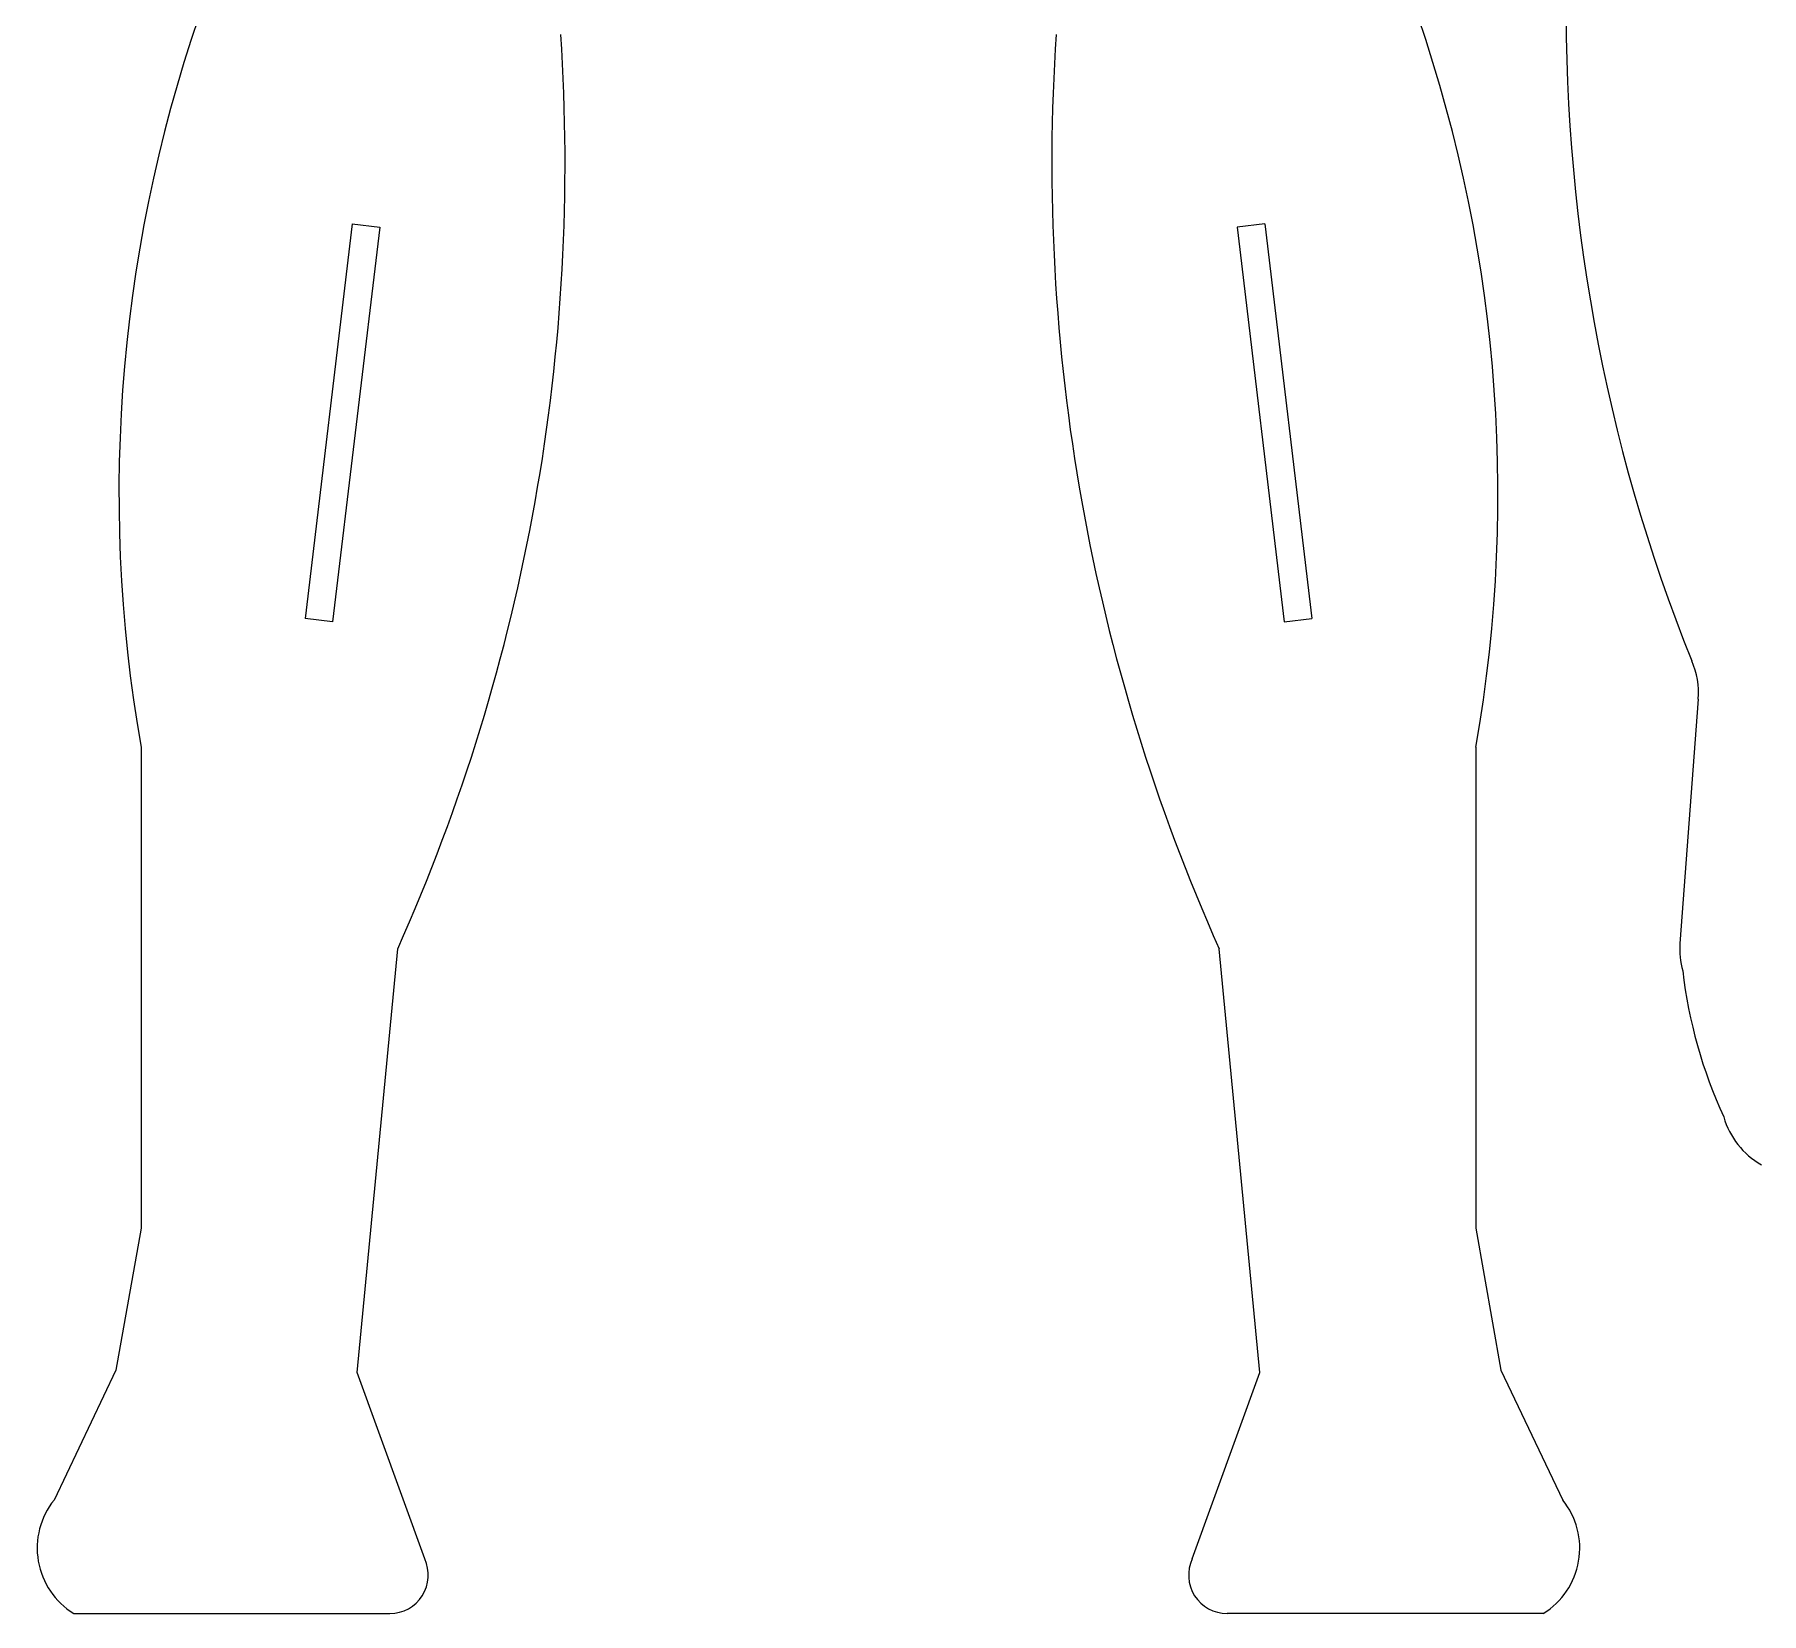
# Model space of a CAD drawing. Header units: millimetres. Extents: x 570 to 650.8, y -8.3 to 42.9.
# Drawn here: x 588.5 to 602.95, y -8.27 to 4.94 of the extents above; entities that cross this region are included whole.
import ezdxf

# ---------------------------------------------------------------- set-up
doc = ezdxf.new("R2010")
doc.units = ezdxf.units.MM
doc.header["$MEASUREMENT"] = 0
doc.layers.add('Layer 1', color=7, linetype='Continuous')

msp = doc.modelspace()

# ---------------------------------------------------------------- linework, layer by layer
at = {"layer": 'Layer 1', "color": 4, "lineweight": 9}
for points in [[(601.31977, 5.46938), (601.27504, 3.49479), (601.63121, 1.53172), (602.36667, -0.30127)], [(589.94399, 5.27748), (589.21181, 3.26183), (589.02169, 1.08938), (589.39273, -1.02284)], [(600.56128, -1.02283), (600.93237, 1.08938), (600.74234, 3.26182), (600.01024, 5.27747)], [(591.54032, -2.71149), (592.61183, -0.31022), (593.08027, 2.31661), (592.90486, 4.94038)], [(597.04917, 4.94039), (596.87379, 2.31661), (597.34227, -0.31032), (598.41388, -2.71149)], [(591.15984, 3.35624), (591.15984, 3.35624), (590.76636, 0.05376), (590.76636, 0.05376)], [(591.15984, 3.35624), (591.15984, 3.35624), (590.76636, 0.05376), (590.76636, 0.05376)], [(591.15984, 3.35624), (591.15984, 3.35624), (590.76636, 0.05376), (590.76636, 0.05376)], [(591.15984, 3.35624), (591.15984, 3.35624), (590.76636, 0.05376), (590.76636, 0.05376)], [(591.15984, 3.35624), (591.15984, 3.35624), (590.76636, 0.05376), (590.76636, 0.05376)], [(591.15984, 3.35624), (591.15984, 3.35624), (590.76636, 0.05376), (590.76636, 0.05376)], [(591.15984, 3.35624), (591.15984, 3.35624), (590.76636, 0.05376), (590.76636, 0.05376)], [(591.15984, 3.35624), (591.15984, 3.35624), (590.76636, 0.05376), (590.76636, 0.05376)], [(591.15984, 3.35624), (591.15984, 3.35624), (590.76636, 0.05376), (590.76636, 0.05376)], [(591.15984, 3.35624), (591.15984, 3.35624), (590.76636, 0.05376), (590.76636, 0.05376)], [(591.15984, 3.35624), (591.15984, 3.35624), (590.76636, 0.05376), (590.76636, 0.05376)], [(591.15984, 3.35624), (591.15984, 3.35624), (590.76636, 0.05376), (590.76636, 0.05376)], [(591.15984, 3.35624), (591.15984, 3.35624), (590.76636, 0.05376), (590.76636, 0.05376)], [(591.15984, 3.35624), (591.15984, 3.35624), (590.76636, 0.05376), (590.76636, 0.05376)], [(591.15984, 3.35624), (591.15984, 3.35624), (590.76636, 0.05376), (590.76636, 0.05376)], [(591.15984, 3.35624), (591.15984, 3.35624), (590.76636, 0.05376), (590.76636, 0.05376)], [(591.15984, 3.35624), (591.15984, 3.35624), (590.76636, 0.05376), (590.76636, 0.05376)], [(591.15984, 3.35624), (591.15984, 3.35624), (590.76636, 0.05376), (590.76636, 0.05376)], [(591.15984, 3.35624), (591.15984, 3.35624), (590.76636, 0.05376), (590.76636, 0.05376)], [(591.15984, 3.35624), (591.15984, 3.35624), (590.76636, 0.05376), (590.76636, 0.05376)], [(591.15984, 3.35624), (591.15984, 3.35624), (590.76636, 0.05376), (590.76636, 0.05376)], [(591.38963, 3.32886), (591.38963, 3.32886), (590.99616, 0.02637), (590.99616, 0.02637)], [(591.38963, 3.32886), (591.38963, 3.32886), (590.99616, 0.02637), (590.99616, 0.02637)], [(591.38963, 3.32886), (591.38963, 3.32886), (590.99616, 0.02637), (590.99616, 0.02637)], [(591.38963, 3.32886), (591.38963, 3.32886), (590.99616, 0.02637), (590.99616, 0.02637)], [(591.38963, 3.32886), (591.38963, 3.32886), (590.99616, 0.02637), (590.99616, 0.02637)], [(591.38963, 3.32886), (591.38963, 3.32886), (590.99616, 0.02637), (590.99616, 0.02637)], [(591.38963, 3.32886), (591.38963, 3.32886), (590.99616, 0.02637), (590.99616, 0.02637)], [(591.38963, 3.32886), (591.38963, 3.32886), (590.99616, 0.02637), (590.99616, 0.02637)], [(591.38963, 3.32886), (591.38963, 3.32886), (590.99616, 0.02637), (590.99616, 0.02637)], [(591.38963, 3.32886), (591.38963, 3.32886), (590.99616, 0.02637), (590.99616, 0.02637)], [(591.38963, 3.32886), (591.38963, 3.32886), (590.99616, 0.02637), (590.99616, 0.02637)], [(591.38963, 3.32886), (591.38963, 3.32886), (590.99616, 0.02637), (590.99616, 0.02637)], [(591.38963, 3.32886), (591.38963, 3.32886), (590.99616, 0.02637), (590.99616, 0.02637)], [(591.38963, 3.32886), (591.38963, 3.32886), (590.99616, 0.02637), (590.99616, 0.02637)], [(591.38963, 3.32886), (591.38963, 3.32886), (590.99616, 0.02637), (590.99616, 0.02637)], [(591.38963, 3.32886), (591.38963, 3.32886), (590.99616, 0.02637), (590.99616, 0.02637)], [(591.38963, 3.32886), (591.38963, 3.32886), (590.99616, 0.02637), (590.99616, 0.02637)], [(591.38963, 3.32886), (591.38963, 3.32886), (590.99616, 0.02637), (590.99616, 0.02637)], [(591.38963, 3.32886), (591.38963, 3.32886), (590.99616, 0.02637), (590.99616, 0.02637)], [(591.38963, 3.32886), (591.38963, 3.32886), (590.99616, 0.02637), (590.99616, 0.02637)], [(591.38963, 3.32886), (591.38963, 3.32886), (590.99616, 0.02637), (590.99616, 0.02637)], [(591.15984, 3.35624), (591.15984, 3.35624), (591.38963, 3.32886), (591.38963, 3.32886)], [(591.15984, 3.35624), (591.15984, 3.35624), (591.38963, 3.32886), (591.38963, 3.32886)], [(591.15984, 3.35624), (591.15984, 3.35624), (591.38963, 3.32886), (591.38963, 3.32886)], [(591.15984, 3.35624), (591.15984, 3.35624), (591.38963, 3.32886), (591.38963, 3.32886)], [(591.15984, 3.35624), (591.15984, 3.35624), (591.38963, 3.32886), (591.38963, 3.32886)], [(591.15984, 3.35624), (591.15984, 3.35624), (591.38963, 3.32886), (591.38963, 3.32886)], [(591.15984, 3.35624), (591.15984, 3.35624), (591.38963, 3.32886), (591.38963, 3.32886)], [(591.15984, 3.35624), (591.15984, 3.35624), (591.38963, 3.32886), (591.38963, 3.32886)], [(591.15984, 3.35624), (591.15984, 3.35624), (591.38963, 3.32886), (591.38963, 3.32886)], [(591.15984, 3.35624), (591.15984, 3.35624), (591.38963, 3.32886), (591.38963, 3.32886)], [(591.15984, 3.35624), (591.15984, 3.35624), (591.38963, 3.32886), (591.38963, 3.32886)], [(591.15984, 3.35624), (591.15984, 3.35624), (591.38963, 3.32886), (591.38963, 3.32886)], [(591.15984, 3.35624), (591.15984, 3.35624), (591.38963, 3.32886), (591.38963, 3.32886)], [(591.15984, 3.35624), (591.15984, 3.35624), (591.38963, 3.32886), (591.38963, 3.32886)], [(591.15984, 3.35624), (591.15984, 3.35624), (591.38963, 3.32886), (591.38963, 3.32886)], [(591.15984, 3.35624), (591.15984, 3.35624), (591.38963, 3.32886), (591.38963, 3.32886)], [(591.15984, 3.35624), (591.15984, 3.35624), (591.38963, 3.32886), (591.38963, 3.32886)], [(591.15984, 3.35624), (591.15984, 3.35624), (591.38963, 3.32886), (591.38963, 3.32886)], [(591.15984, 3.35624), (591.15984, 3.35624), (591.38963, 3.32886), (591.38963, 3.32886)], [(591.15984, 3.35624), (591.15984, 3.35624), (591.38963, 3.32886), (591.38963, 3.32886)], [(591.15984, 3.35624), (591.15984, 3.35624), (591.38963, 3.32886), (591.38963, 3.32886)], [(598.79422, 3.35624), (598.79422, 3.35624), (598.56443, 3.32886), (598.56443, 3.32886)], [(598.79422, 3.35624), (598.79422, 3.35624), (598.56443, 3.32886), (598.56443, 3.32886)], [(598.79422, 3.35624), (598.79422, 3.35624), (598.56443, 3.32886), (598.56443, 3.32886)], [(598.79422, 3.35624), (598.79422, 3.35624), (598.56443, 3.32886), (598.56443, 3.32886)], [(598.79422, 3.35624), (598.79422, 3.35624), (598.56443, 3.32886), (598.56443, 3.32886)], [(598.79422, 3.35624), (598.79422, 3.35624), (598.56443, 3.32886), (598.56443, 3.32886)], [(598.79422, 3.35624), (598.79422, 3.35624), (598.56443, 3.32886), (598.56443, 3.32886)], [(598.79422, 3.35624), (598.79422, 3.35624), (598.56443, 3.32886), (598.56443, 3.32886)], [(598.79422, 3.35624), (598.79422, 3.35624), (598.56443, 3.32886), (598.56443, 3.32886)], [(598.79422, 3.35624), (598.79422, 3.35624), (598.56443, 3.32886), (598.56443, 3.32886)], [(598.79422, 3.35624), (598.79422, 3.35624), (598.56443, 3.32886), (598.56443, 3.32886)], [(598.79422, 3.35624), (598.79422, 3.35624), (598.56443, 3.32886), (598.56443, 3.32886)], [(598.79422, 3.35624), (598.79422, 3.35624), (598.56443, 3.32886), (598.56443, 3.32886)], [(598.79422, 3.35624), (598.79422, 3.35624), (598.56443, 3.32886), (598.56443, 3.32886)], [(598.79422, 3.35624), (598.79422, 3.35624), (598.56443, 3.32886), (598.56443, 3.32886)], [(598.79422, 3.35624), (598.79422, 3.35624), (598.56443, 3.32886), (598.56443, 3.32886)], [(598.79422, 3.35624), (598.79422, 3.35624), (598.56443, 3.32886), (598.56443, 3.32886)], [(598.79422, 3.35624), (598.79422, 3.35624), (598.56443, 3.32886), (598.56443, 3.32886)], [(598.79422, 3.35624), (598.79422, 3.35624), (598.56443, 3.32886), (598.56443, 3.32886)], [(598.79422, 3.35624), (598.79422, 3.35624), (598.56443, 3.32886), (598.56443, 3.32886)], [(598.79422, 3.35624), (598.79422, 3.35624), (598.56443, 3.32886), (598.56443, 3.32886)], [(598.56443, 3.32886), (598.56443, 3.32886), (598.95803, 0.02637), (598.95803, 0.02637)], [(598.56443, 3.32886), (598.56443, 3.32886), (598.95803, 0.02637), (598.95803, 0.02637)], [(598.56443, 3.32886), (598.56443, 3.32886), (598.95803, 0.02637), (598.95803, 0.02637)], [(598.56443, 3.32886), (598.56443, 3.32886), (598.95803, 0.02637), (598.95803, 0.02637)], [(598.56443, 3.32886), (598.56443, 3.32886), (598.95803, 0.02637), (598.95803, 0.02637)], [(598.56443, 3.32886), (598.56443, 3.32886), (598.95803, 0.02637), (598.95803, 0.02637)], [(598.56443, 3.32886), (598.56443, 3.32886), (598.95803, 0.02637), (598.95803, 0.02637)], [(598.56443, 3.32886), (598.56443, 3.32886), (598.95803, 0.02637), (598.95803, 0.02637)], [(598.56443, 3.32886), (598.56443, 3.32886), (598.95803, 0.02637), (598.95803, 0.02637)], [(598.56443, 3.32886), (598.56443, 3.32886), (598.95803, 0.02637), (598.95803, 0.02637)], [(598.56443, 3.32886), (598.56443, 3.32886), (598.95803, 0.02637), (598.95803, 0.02637)], [(598.56443, 3.32886), (598.56443, 3.32886), (598.95803, 0.02637), (598.95803, 0.02637)], [(598.56443, 3.32886), (598.56443, 3.32886), (598.95803, 0.02637), (598.95803, 0.02637)], [(598.56443, 3.32886), (598.56443, 3.32886), (598.95803, 0.02637), (598.95803, 0.02637)], [(598.56443, 3.32886), (598.56443, 3.32886), (598.95803, 0.02637), (598.95803, 0.02637)], [(598.56443, 3.32886), (598.56443, 3.32886), (598.95803, 0.02637), (598.95803, 0.02637)], [(598.56443, 3.32886), (598.56443, 3.32886), (598.95803, 0.02637), (598.95803, 0.02637)], [(598.56443, 3.32886), (598.56443, 3.32886), (598.95803, 0.02637), (598.95803, 0.02637)], [(598.56443, 3.32886), (598.56443, 3.32886), (598.95803, 0.02637), (598.95803, 0.02637)], [(598.56443, 3.32886), (598.56443, 3.32886), (598.95803, 0.02637), (598.95803, 0.02637)], [(598.56443, 3.32886), (598.56443, 3.32886), (598.95803, 0.02637), (598.95803, 0.02637)], [(598.79422, 3.35624), (598.79422, 3.35624), (599.18783, 0.05376), (599.18783, 0.05376)], [(598.79422, 3.35624), (598.79422, 3.35624), (599.18783, 0.05376), (599.18783, 0.05376)], [(598.79422, 3.35624), (598.79422, 3.35624), (599.18783, 0.05376), (599.18783, 0.05376)], [(598.79422, 3.35624), (598.79422, 3.35624), (599.18783, 0.05376), (599.18783, 0.05376)], [(598.79422, 3.35624), (598.79422, 3.35624), (599.18783, 0.05376), (599.18783, 0.05376)], [(598.79422, 3.35624), (598.79422, 3.35624), (599.18783, 0.05376), (599.18783, 0.05376)], [(598.79422, 3.35624), (598.79422, 3.35624), (599.18783, 0.05376), (599.18783, 0.05376)], [(598.79422, 3.35624), (598.79422, 3.35624), (599.18783, 0.05376), (599.18783, 0.05376)], [(598.79422, 3.35624), (598.79422, 3.35624), (599.18783, 0.05376), (599.18783, 0.05376)], [(598.79422, 3.35624), (598.79422, 3.35624), (599.18783, 0.05376), (599.18783, 0.05376)], [(598.79422, 3.35624), (598.79422, 3.35624), (599.18783, 0.05376), (599.18783, 0.05376)], [(598.79422, 3.35624), (598.79422, 3.35624), (599.18783, 0.05376), (599.18783, 0.05376)], [(598.79422, 3.35624), (598.79422, 3.35624), (599.18783, 0.05376), (599.18783, 0.05376)], [(598.79422, 3.35624), (598.79422, 3.35624), (599.18783, 0.05376), (599.18783, 0.05376)], [(598.79422, 3.35624), (598.79422, 3.35624), (599.18783, 0.05376), (599.18783, 0.05376)], [(598.79422, 3.35624), (598.79422, 3.35624), (599.18783, 0.05376), (599.18783, 0.05376)], [(598.79422, 3.35624), (598.79422, 3.35624), (599.18783, 0.05376), (599.18783, 0.05376)], [(598.79422, 3.35624), (598.79422, 3.35624), (599.18783, 0.05376), (599.18783, 0.05376)], [(598.79422, 3.35624), (598.79422, 3.35624), (599.18783, 0.05376), (599.18783, 0.05376)], [(598.79422, 3.35624), (598.79422, 3.35624), (599.18783, 0.05376), (599.18783, 0.05376)], [(598.79422, 3.35624), (598.79422, 3.35624), (599.18783, 0.05376), (599.18783, 0.05376)], [(590.99616, 0.02637), (590.99616, 0.02637), (590.76636, 0.05376), (590.76636, 0.05376)], [(590.99616, 0.02637), (590.99616, 0.02637), (590.76636, 0.05376), (590.76636, 0.05376)], [(590.99616, 0.02637), (590.99616, 0.02637), (590.76636, 0.05376), (590.76636, 0.05376)], [(590.99616, 0.02637), (590.99616, 0.02637), (590.76636, 0.05376), (590.76636, 0.05376)], [(590.99616, 0.02637), (590.99616, 0.02637), (590.76636, 0.05376), (590.76636, 0.05376)], [(590.99616, 0.02637), (590.99616, 0.02637), (590.76636, 0.05376), (590.76636, 0.05376)], [(590.99616, 0.02637), (590.99616, 0.02637), (590.76636, 0.05376), (590.76636, 0.05376)], [(590.99616, 0.02637), (590.99616, 0.02637), (590.76636, 0.05376), (590.76636, 0.05376)], [(590.99616, 0.02637), (590.99616, 0.02637), (590.76636, 0.05376), (590.76636, 0.05376)], [(590.99616, 0.02637), (590.99616, 0.02637), (590.76636, 0.05376), (590.76636, 0.05376)], [(590.99616, 0.02637), (590.99616, 0.02637), (590.76636, 0.05376), (590.76636, 0.05376)], [(590.99616, 0.02637), (590.99616, 0.02637), (590.76636, 0.05376), (590.76636, 0.05376)], [(590.99616, 0.02637), (590.99616, 0.02637), (590.76636, 0.05376), (590.76636, 0.05376)], [(590.99616, 0.02637), (590.99616, 0.02637), (590.76636, 0.05376), (590.76636, 0.05376)], [(590.99616, 0.02637), (590.99616, 0.02637), (590.76636, 0.05376), (590.76636, 0.05376)], [(590.99616, 0.02637), (590.99616, 0.02637), (590.76636, 0.05376), (590.76636, 0.05376)], [(590.99616, 0.02637), (590.99616, 0.02637), (590.76636, 0.05376), (590.76636, 0.05376)], [(590.99616, 0.02637), (590.99616, 0.02637), (590.76636, 0.05376), (590.76636, 0.05376)], [(590.99616, 0.02637), (590.99616, 0.02637), (590.76636, 0.05376), (590.76636, 0.05376)], [(590.99616, 0.02637), (590.99616, 0.02637), (590.76636, 0.05376), (590.76636, 0.05376)], [(590.99616, 0.02637), (590.99616, 0.02637), (590.76636, 0.05376), (590.76636, 0.05376)], [(598.95803, 0.02637), (598.95803, 0.02637), (599.18783, 0.05376), (599.18783, 0.05376)], [(598.95803, 0.02637), (598.95803, 0.02637), (599.18783, 0.05376), (599.18783, 0.05376)], [(598.95803, 0.02637), (598.95803, 0.02637), (599.18783, 0.05376), (599.18783, 0.05376)], [(598.95803, 0.02637), (598.95803, 0.02637), (599.18783, 0.05376), (599.18783, 0.05376)], [(598.95803, 0.02637), (598.95803, 0.02637), (599.18783, 0.05376), (599.18783, 0.05376)], [(598.95803, 0.02637), (598.95803, 0.02637), (599.18783, 0.05376), (599.18783, 0.05376)], [(598.95803, 0.02637), (598.95803, 0.02637), (599.18783, 0.05376), (599.18783, 0.05376)], [(598.95803, 0.02637), (598.95803, 0.02637), (599.18783, 0.05376), (599.18783, 0.05376)], [(598.95803, 0.02637), (598.95803, 0.02637), (599.18783, 0.05376), (599.18783, 0.05376)], [(598.95803, 0.02637), (598.95803, 0.02637), (599.18783, 0.05376), (599.18783, 0.05376)], [(598.95803, 0.02637), (598.95803, 0.02637), (599.18783, 0.05376), (599.18783, 0.05376)], [(598.95803, 0.02637), (598.95803, 0.02637), (599.18783, 0.05376), (599.18783, 0.05376)], [(598.95803, 0.02637), (598.95803, 0.02637), (599.18783, 0.05376), (599.18783, 0.05376)], [(598.95803, 0.02637), (598.95803, 0.02637), (599.18783, 0.05376), (599.18783, 0.05376)], [(598.95803, 0.02637), (598.95803, 0.02637), (599.18783, 0.05376), (599.18783, 0.05376)], [(598.95803, 0.02637), (598.95803, 0.02637), (599.18783, 0.05376), (599.18783, 0.05376)], [(598.95803, 0.02637), (598.95803, 0.02637), (599.18783, 0.05376), (599.18783, 0.05376)], [(598.95803, 0.02637), (598.95803, 0.02637), (599.18783, 0.05376), (599.18783, 0.05376)], [(598.95803, 0.02637), (598.95803, 0.02637), (599.18783, 0.05376), (599.18783, 0.05376)], [(598.95803, 0.02637), (598.95803, 0.02637), (599.18783, 0.05376), (599.18783, 0.05376)], [(598.95803, 0.02637), (598.95803, 0.02637), (599.18783, 0.05376), (599.18783, 0.05376)], [(602.42188, -0.62027), (602.43004, -0.51091), (602.41107, -0.40124), (602.36662, -0.30101)], [(602.42188, -0.62027), (602.42188, -0.62027), (602.26857, -2.66476), (602.26857, -2.66476)], [(602.42188, -0.62027), (602.42188, -0.62027), (602.26857, -2.66476), (602.26857, -2.66476)], [(602.42188, -0.62027), (602.42188, -0.62027), (602.26857, -2.66476), (602.26857, -2.66476)], [(602.42188, -0.62027), (602.42188, -0.62027), (602.26857, -2.66476), (602.26857, -2.66476)], [(602.42188, -0.62027), (602.42188, -0.62027), (602.26857, -2.66476), (602.26857, -2.66476)], [(602.42188, -0.62027), (602.42188, -0.62027), (602.26857, -2.66476), (602.26857, -2.66476)], [(602.42188, -0.62027), (602.42188, -0.62027), (602.26857, -2.66476), (602.26857, -2.66476)], [(602.42188, -0.62027), (602.42188, -0.62027), (602.26857, -2.66476), (602.26857, -2.66476)], [(602.42188, -0.62027), (602.42188, -0.62027), (602.26857, -2.66476), (602.26857, -2.66476)], [(602.42188, -0.62027), (602.42188, -0.62027), (602.26857, -2.66476), (602.26857, -2.66476)], [(602.42188, -0.62027), (602.42188, -0.62027), (602.26857, -2.66476), (602.26857, -2.66476)], [(602.42188, -0.62027), (602.42188, -0.62027), (602.26857, -2.66476), (602.26857, -2.66476)], [(602.42188, -0.62027), (602.42188, -0.62027), (602.26857, -2.66476), (602.26857, -2.66476)], [(602.42188, -0.62027), (602.42188, -0.62027), (602.26857, -2.66476), (602.26857, -2.66476)], [(602.42188, -0.62027), (602.42188, -0.62027), (602.26857, -2.66476), (602.26857, -2.66476)], [(602.42188, -0.62027), (602.42188, -0.62027), (602.26857, -2.66476), (602.26857, -2.66476)], [(602.42188, -0.62027), (602.42188, -0.62027), (602.26857, -2.66476), (602.26857, -2.66476)], [(602.42188, -0.62027), (602.42188, -0.62027), (602.26857, -2.66476), (602.26857, -2.66476)], [(602.42188, -0.62027), (602.42188, -0.62027), (602.26857, -2.66476), (602.26857, -2.66476)], [(602.42188, -0.62027), (602.42188, -0.62027), (602.26857, -2.66476), (602.26857, -2.66476)], [(602.42188, -0.62027), (602.42188, -0.62027), (602.26857, -2.66476), (602.26857, -2.66476)], [(589.39274, -1.02283), (589.39274, -1.02283), (589.39274, -5.04821), (589.39274, -5.04821)], [(589.39274, -1.02283), (589.39274, -1.02283), (589.39274, -5.04821), (589.39274, -5.04821)], [(589.39274, -1.02283), (589.39274, -1.02283), (589.39274, -5.04821), (589.39274, -5.04821)], [(589.39274, -1.02283), (589.39274, -1.02283), (589.39274, -5.04821), (589.39274, -5.04821)], [(589.39274, -1.02283), (589.39274, -1.02283), (589.39274, -5.04821), (589.39274, -5.04821)], [(589.39274, -1.02283), (589.39274, -1.02283), (589.39274, -5.04821), (589.39274, -5.04821)], [(589.39274, -1.02283), (589.39274, -1.02283), (589.39274, -5.04821), (589.39274, -5.04821)], [(589.39274, -1.02283), (589.39274, -1.02283), (589.39274, -5.04821), (589.39274, -5.04821)], [(589.39274, -1.02283), (589.39274, -1.02283), (589.39274, -5.04821), (589.39274, -5.04821)], [(589.39274, -1.02283), (589.39274, -1.02283), (589.39274, -5.04821), (589.39274, -5.04821)], [(589.39274, -1.02283), (589.39274, -1.02283), (589.39274, -5.04821), (589.39274, -5.04821)], [(589.39274, -1.02283), (589.39274, -1.02283), (589.39274, -5.04821), (589.39274, -5.04821)], [(589.39274, -1.02283), (589.39274, -1.02283), (589.39274, -5.04821), (589.39274, -5.04821)], [(589.39274, -1.02283), (589.39274, -1.02283), (589.39274, -5.04821), (589.39274, -5.04821)], [(589.39274, -1.02283), (589.39274, -1.02283), (589.39274, -5.04821), (589.39274, -5.04821)], [(589.39274, -1.02283), (589.39274, -1.02283), (589.39274, -5.04821), (589.39274, -5.04821)], [(589.39274, -1.02283), (589.39274, -1.02283), (589.39274, -5.04821), (589.39274, -5.04821)], [(589.39274, -1.02283), (589.39274, -1.02283), (589.39274, -5.04821), (589.39274, -5.04821)], [(589.39274, -1.02283), (589.39274, -1.02283), (589.39274, -5.04821), (589.39274, -5.04821)], [(589.39274, -1.02283), (589.39274, -1.02283), (589.39274, -5.04821), (589.39274, -5.04821)], [(589.39274, -1.02283), (589.39274, -1.02283), (589.39274, -5.04821), (589.39274, -5.04821)], [(600.56128, -1.02283), (600.56128, -1.02283), (600.56128, -5.04821), (600.56128, -5.04821)], [(600.56128, -1.02283), (600.56128, -1.02283), (600.56128, -5.04821), (600.56128, -5.04821)], [(600.56128, -1.02283), (600.56128, -1.02283), (600.56128, -5.04821), (600.56128, -5.04821)], [(600.56128, -1.02283), (600.56128, -1.02283), (600.56128, -5.04821), (600.56128, -5.04821)], [(600.56128, -1.02283), (600.56128, -1.02283), (600.56128, -5.04821), (600.56128, -5.04821)], [(600.56128, -1.02283), (600.56128, -1.02283), (600.56128, -5.04821), (600.56128, -5.04821)], [(600.56128, -1.02283), (600.56128, -1.02283), (600.56128, -5.04821), (600.56128, -5.04821)], [(600.56128, -1.02283), (600.56128, -1.02283), (600.56128, -5.04821), (600.56128, -5.04821)], [(600.56128, -1.02283), (600.56128, -1.02283), (600.56128, -5.04821), (600.56128, -5.04821)], [(600.56128, -1.02283), (600.56128, -1.02283), (600.56128, -5.04821), (600.56128, -5.04821)], [(600.56128, -1.02283), (600.56128, -1.02283), (600.56128, -5.04821), (600.56128, -5.04821)], [(600.56128, -1.02283), (600.56128, -1.02283), (600.56128, -5.04821), (600.56128, -5.04821)], [(600.56128, -1.02283), (600.56128, -1.02283), (600.56128, -5.04821), (600.56128, -5.04821)], [(600.56128, -1.02283), (600.56128, -1.02283), (600.56128, -5.04821), (600.56128, -5.04821)], [(600.56128, -1.02283), (600.56128, -1.02283), (600.56128, -5.04821), (600.56128, -5.04821)], [(600.56128, -1.02283), (600.56128, -1.02283), (600.56128, -5.04821), (600.56128, -5.04821)], [(600.56128, -1.02283), (600.56128, -1.02283), (600.56128, -5.04821), (600.56128, -5.04821)], [(600.56128, -1.02283), (600.56128, -1.02283), (600.56128, -5.04821), (600.56128, -5.04821)], [(600.56128, -1.02283), (600.56128, -1.02283), (600.56128, -5.04821), (600.56128, -5.04821)], [(600.56128, -1.02283), (600.56128, -1.02283), (600.56128, -5.04821), (600.56128, -5.04821)], [(600.56128, -1.02283), (600.56128, -1.02283), (600.56128, -5.04821), (600.56128, -5.04821)], [(591.20006, -6.25471), (591.20006, -6.25471), (591.54032, -2.71149), (591.54032, -2.71149)], [(591.20006, -6.25471), (591.20006, -6.25471), (591.54032, -2.71149), (591.54032, -2.71149)], [(591.20006, -6.25471), (591.20006, -6.25471), (591.54032, -2.71149), (591.54032, -2.71149)], [(591.20006, -6.25471), (591.20006, -6.25471), (591.54032, -2.71149), (591.54032, -2.71149)], [(591.20006, -6.25471), (591.20006, -6.25471), (591.54032, -2.71149), (591.54032, -2.71149)], [(591.20006, -6.25471), (591.20006, -6.25471), (591.54032, -2.71149), (591.54032, -2.71149)], [(591.20006, -6.25471), (591.20006, -6.25471), (591.54032, -2.71149), (591.54032, -2.71149)], [(591.20006, -6.25471), (591.20006, -6.25471), (591.54032, -2.71149), (591.54032, -2.71149)], [(591.20006, -6.25471), (591.20006, -6.25471), (591.54032, -2.71149), (591.54032, -2.71149)], [(591.20006, -6.25471), (591.20006, -6.25471), (591.54032, -2.71149), (591.54032, -2.71149)], [(591.20006, -6.25471), (591.20006, -6.25471), (591.54032, -2.71149), (591.54032, -2.71149)], [(591.20006, -6.25471), (591.20006, -6.25471), (591.54032, -2.71149), (591.54032, -2.71149)], [(591.20006, -6.25471), (591.20006, -6.25471), (591.54032, -2.71149), (591.54032, -2.71149)], [(591.20006, -6.25471), (591.20006, -6.25471), (591.54032, -2.71149), (591.54032, -2.71149)], [(591.20006, -6.25471), (591.20006, -6.25471), (591.54032, -2.71149), (591.54032, -2.71149)], [(591.20006, -6.25471), (591.20006, -6.25471), (591.54032, -2.71149), (591.54032, -2.71149)], [(591.20006, -6.25471), (591.20006, -6.25471), (591.54032, -2.71149), (591.54032, -2.71149)], [(591.20006, -6.25471), (591.20006, -6.25471), (591.54032, -2.71149), (591.54032, -2.71149)], [(591.20006, -6.25471), (591.20006, -6.25471), (591.54032, -2.71149), (591.54032, -2.71149)], [(591.20006, -6.25471), (591.20006, -6.25471), (591.54032, -2.71149), (591.54032, -2.71149)], [(591.20006, -6.25471), (591.20006, -6.25471), (591.54032, -2.71149), (591.54032, -2.71149)], [(598.75414, -6.25471), (598.75414, -6.25471), (598.41389, -2.71149), (598.41389, -2.71149)], [(598.75414, -6.25471), (598.75414, -6.25471), (598.41389, -2.71149), (598.41389, -2.71149)], [(598.75414, -6.25471), (598.75414, -6.25471), (598.41389, -2.71149), (598.41389, -2.71149)], [(598.75414, -6.25471), (598.75414, -6.25471), (598.41389, -2.71149), (598.41389, -2.71149)], [(598.75414, -6.25471), (598.75414, -6.25471), (598.41389, -2.71149), (598.41389, -2.71149)], [(598.75414, -6.25471), (598.75414, -6.25471), (598.41389, -2.71149), (598.41389, -2.71149)], [(598.75414, -6.25471), (598.75414, -6.25471), (598.41389, -2.71149), (598.41389, -2.71149)], [(598.75414, -6.25471), (598.75414, -6.25471), (598.41389, -2.71149), (598.41389, -2.71149)], [(598.75414, -6.25471), (598.75414, -6.25471), (598.41389, -2.71149), (598.41389, -2.71149)], [(598.75414, -6.25471), (598.75414, -6.25471), (598.41389, -2.71149), (598.41389, -2.71149)], [(598.75414, -6.25471), (598.75414, -6.25471), (598.41389, -2.71149), (598.41389, -2.71149)], [(598.75414, -6.25471), (598.75414, -6.25471), (598.41389, -2.71149), (598.41389, -2.71149)], [(598.75414, -6.25471), (598.75414, -6.25471), (598.41389, -2.71149), (598.41389, -2.71149)], [(598.75414, -6.25471), (598.75414, -6.25471), (598.41389, -2.71149), (598.41389, -2.71149)], [(598.75414, -6.25471), (598.75414, -6.25471), (598.41389, -2.71149), (598.41389, -2.71149)], [(598.75414, -6.25471), (598.75414, -6.25471), (598.41389, -2.71149), (598.41389, -2.71149)], [(598.75414, -6.25471), (598.75414, -6.25471), (598.41389, -2.71149), (598.41389, -2.71149)], [(598.75414, -6.25471), (598.75414, -6.25471), (598.41389, -2.71149), (598.41389, -2.71149)], [(598.75414, -6.25471), (598.75414, -6.25471), (598.41389, -2.71149), (598.41389, -2.71149)], [(598.75414, -6.25471), (598.75414, -6.25471), (598.41389, -2.71149), (598.41389, -2.71149)], [(598.75414, -6.25471), (598.75414, -6.25471), (598.41389, -2.71149), (598.41389, -2.71149)], [(602.26857, -2.66476), (602.26274, -2.74192), (602.27048, -2.81998), (602.29148, -2.89449)], [(602.29148, -2.89449), (602.34109, -3.31783), (602.45719, -3.73058), (602.63548, -4.11776)], [(602.63548, -4.11776), (602.68326, -4.28753), (602.79657, -4.43128), (602.95051, -4.51772)], [(589.39274, -5.04821), (589.39274, -5.04821), (589.18306, -6.23751), (589.18306, -6.23751)], [(589.39274, -5.04821), (589.39274, -5.04821), (589.18306, -6.23751), (589.18306, -6.23751)], [(589.39274, -5.04821), (589.39274, -5.04821), (589.18306, -6.23751), (589.18306, -6.23751)], [(589.39274, -5.04821), (589.39274, -5.04821), (589.18306, -6.23751), (589.18306, -6.23751)], [(589.39274, -5.04821), (589.39274, -5.04821), (589.18306, -6.23751), (589.18306, -6.23751)], [(589.39274, -5.04821), (589.39274, -5.04821), (589.18306, -6.23751), (589.18306, -6.23751)], [(589.39274, -5.04821), (589.39274, -5.04821), (589.18306, -6.23751), (589.18306, -6.23751)], [(589.39274, -5.04821), (589.39274, -5.04821), (589.18306, -6.23751), (589.18306, -6.23751)], [(589.39274, -5.04821), (589.39274, -5.04821), (589.18306, -6.23751), (589.18306, -6.23751)], [(589.39274, -5.04821), (589.39274, -5.04821), (589.18306, -6.23751), (589.18306, -6.23751)], [(589.39274, -5.04821), (589.39274, -5.04821), (589.18306, -6.23751), (589.18306, -6.23751)], [(589.39274, -5.04821), (589.39274, -5.04821), (589.18306, -6.23751), (589.18306, -6.23751)], [(589.39274, -5.04821), (589.39274, -5.04821), (589.18306, -6.23751), (589.18306, -6.23751)], [(589.39274, -5.04821), (589.39274, -5.04821), (589.18306, -6.23751), (589.18306, -6.23751)], [(589.39274, -5.04821), (589.39274, -5.04821), (589.18306, -6.23751), (589.18306, -6.23751)], [(589.39274, -5.04821), (589.39274, -5.04821), (589.18306, -6.23751), (589.18306, -6.23751)], [(589.39274, -5.04821), (589.39274, -5.04821), (589.18306, -6.23751), (589.18306, -6.23751)], [(589.39274, -5.04821), (589.39274, -5.04821), (589.18306, -6.23751), (589.18306, -6.23751)], [(589.39274, -5.04821), (589.39274, -5.04821), (589.18306, -6.23751), (589.18306, -6.23751)], [(589.39274, -5.04821), (589.39274, -5.04821), (589.18306, -6.23751), (589.18306, -6.23751)], [(589.39274, -5.04821), (589.39274, -5.04821), (589.18306, -6.23751), (589.18306, -6.23751)], [(600.56128, -5.04821), (600.56128, -5.04821), (600.77116, -6.23751), (600.77116, -6.23751)], [(600.56128, -5.04821), (600.56128, -5.04821), (600.77116, -6.23751), (600.77116, -6.23751)], [(600.56128, -5.04821), (600.56128, -5.04821), (600.77116, -6.23751), (600.77116, -6.23751)], [(600.56128, -5.04821), (600.56128, -5.04821), (600.77116, -6.23751), (600.77116, -6.23751)], [(600.56128, -5.04821), (600.56128, -5.04821), (600.77116, -6.23751), (600.77116, -6.23751)], [(600.56128, -5.04821), (600.56128, -5.04821), (600.77116, -6.23751), (600.77116, -6.23751)], [(600.56128, -5.04821), (600.56128, -5.04821), (600.77116, -6.23751), (600.77116, -6.23751)], [(600.56128, -5.04821), (600.56128, -5.04821), (600.77116, -6.23751), (600.77116, -6.23751)], [(600.56128, -5.04821), (600.56128, -5.04821), (600.77116, -6.23751), (600.77116, -6.23751)], [(600.56128, -5.04821), (600.56128, -5.04821), (600.77116, -6.23751), (600.77116, -6.23751)], [(600.56128, -5.04821), (600.56128, -5.04821), (600.77116, -6.23751), (600.77116, -6.23751)], [(600.56128, -5.04821), (600.56128, -5.04821), (600.77116, -6.23751), (600.77116, -6.23751)], [(600.56128, -5.04821), (600.56128, -5.04821), (600.77116, -6.23751), (600.77116, -6.23751)], [(600.56128, -5.04821), (600.56128, -5.04821), (600.77116, -6.23751), (600.77116, -6.23751)], [(600.56128, -5.04821), (600.56128, -5.04821), (600.77116, -6.23751), (600.77116, -6.23751)], [(600.56128, -5.04821), (600.56128, -5.04821), (600.77116, -6.23751), (600.77116, -6.23751)], [(600.56128, -5.04821), (600.56128, -5.04821), (600.77116, -6.23751), (600.77116, -6.23751)], [(600.56128, -5.04821), (600.56128, -5.04821), (600.77116, -6.23751), (600.77116, -6.23751)], [(600.56128, -5.04821), (600.56128, -5.04821), (600.77116, -6.23751), (600.77116, -6.23751)], [(600.56128, -5.04821), (600.56128, -5.04821), (600.77116, -6.23751), (600.77116, -6.23751)], [(600.56128, -5.04821), (600.56128, -5.04821), (600.77116, -6.23751), (600.77116, -6.23751)], [(589.18306, -6.23751), (589.18306, -6.23751), (588.66531, -7.32318), (588.66531, -7.32318)], [(589.18306, -6.23751), (589.18306, -6.23751), (588.66531, -7.32318), (588.66531, -7.32318)], [(589.18306, -6.23751), (589.18306, -6.23751), (588.66531, -7.32318), (588.66531, -7.32318)], [(589.18306, -6.23751), (589.18306, -6.23751), (588.66531, -7.32318), (588.66531, -7.32318)], [(589.18306, -6.23751), (589.18306, -6.23751), (588.66531, -7.32318), (588.66531, -7.32318)], [(589.18306, -6.23751), (589.18306, -6.23751), (588.66531, -7.32318), (588.66531, -7.32318)], [(589.18306, -6.23751), (589.18306, -6.23751), (588.66531, -7.32318), (588.66531, -7.32318)], [(589.18306, -6.23751), (589.18306, -6.23751), (588.66531, -7.32318), (588.66531, -7.32318)], [(589.18306, -6.23751), (589.18306, -6.23751), (588.66531, -7.32318), (588.66531, -7.32318)], [(589.18306, -6.23751), (589.18306, -6.23751), (588.66531, -7.32318), (588.66531, -7.32318)], [(589.18306, -6.23751), (589.18306, -6.23751), (588.66531, -7.32318), (588.66531, -7.32318)], [(589.18306, -6.23751), (589.18306, -6.23751), (588.66531, -7.32318), (588.66531, -7.32318)], [(589.18306, -6.23751), (589.18306, -6.23751), (588.66531, -7.32318), (588.66531, -7.32318)], [(589.18306, -6.23751), (589.18306, -6.23751), (588.66531, -7.32318), (588.66531, -7.32318)], [(589.18306, -6.23751), (589.18306, -6.23751), (588.66531, -7.32318), (588.66531, -7.32318)], [(589.18306, -6.23751), (589.18306, -6.23751), (588.66531, -7.32318), (588.66531, -7.32318)], [(589.18306, -6.23751), (589.18306, -6.23751), (588.66531, -7.32318), (588.66531, -7.32318)], [(589.18306, -6.23751), (589.18306, -6.23751), (588.66531, -7.32318), (588.66531, -7.32318)], [(589.18306, -6.23751), (589.18306, -6.23751), (588.66531, -7.32318), (588.66531, -7.32318)], [(589.18306, -6.23751), (589.18306, -6.23751), (588.66531, -7.32318), (588.66531, -7.32318)], [(589.18306, -6.23751), (589.18306, -6.23751), (588.66531, -7.32318), (588.66531, -7.32318)], [(591.76614, -7.81531), (591.76614, -7.81531), (591.20006, -6.25471), (591.20006, -6.25471)], [(591.76614, -7.81531), (591.76614, -7.81531), (591.20006, -6.25471), (591.20006, -6.25471)], [(591.76614, -7.81531), (591.76614, -7.81531), (591.20006, -6.25471), (591.20006, -6.25471)], [(591.76614, -7.81531), (591.76614, -7.81531), (591.20006, -6.25471), (591.20006, -6.25471)], [(591.76614, -7.81531), (591.76614, -7.81531), (591.20006, -6.25471), (591.20006, -6.25471)], [(591.76614, -7.81531), (591.76614, -7.81531), (591.20006, -6.25471), (591.20006, -6.25471)], [(591.76614, -7.81531), (591.76614, -7.81531), (591.20006, -6.25471), (591.20006, -6.25471)], [(591.76614, -7.81531), (591.76614, -7.81531), (591.20006, -6.25471), (591.20006, -6.25471)], [(591.76614, -7.81531), (591.76614, -7.81531), (591.20006, -6.25471), (591.20006, -6.25471)], [(591.76614, -7.81531), (591.76614, -7.81531), (591.20006, -6.25471), (591.20006, -6.25471)], [(591.76614, -7.81531), (591.76614, -7.81531), (591.20006, -6.25471), (591.20006, -6.25471)], [(591.76614, -7.81531), (591.76614, -7.81531), (591.20006, -6.25471), (591.20006, -6.25471)], [(591.76614, -7.81531), (591.76614, -7.81531), (591.20006, -6.25471), (591.20006, -6.25471)], [(591.76614, -7.81531), (591.76614, -7.81531), (591.20006, -6.25471), (591.20006, -6.25471)], [(591.76614, -7.81531), (591.76614, -7.81531), (591.20006, -6.25471), (591.20006, -6.25471)], [(591.76614, -7.81531), (591.76614, -7.81531), (591.20006, -6.25471), (591.20006, -6.25471)], [(591.76614, -7.81531), (591.76614, -7.81531), (591.20006, -6.25471), (591.20006, -6.25471)], [(591.76614, -7.81531), (591.76614, -7.81531), (591.20006, -6.25471), (591.20006, -6.25471)], [(591.76614, -7.81531), (591.76614, -7.81531), (591.20006, -6.25471), (591.20006, -6.25471)], [(591.76614, -7.81531), (591.76614, -7.81531), (591.20006, -6.25471), (591.20006, -6.25471)], [(591.76614, -7.81531), (591.76614, -7.81531), (591.20006, -6.25471), (591.20006, -6.25471)], [(598.18789, -7.81531), (598.18789, -7.81531), (598.75414, -6.25471), (598.75414, -6.25471)], [(598.18789, -7.81531), (598.18789, -7.81531), (598.75414, -6.25471), (598.75414, -6.25471)], [(598.18789, -7.81531), (598.18789, -7.81531), (598.75414, -6.25471), (598.75414, -6.25471)], [(598.18789, -7.81531), (598.18789, -7.81531), (598.75414, -6.25471), (598.75414, -6.25471)], [(598.18789, -7.81531), (598.18789, -7.81531), (598.75414, -6.25471), (598.75414, -6.25471)], [(598.18789, -7.81531), (598.18789, -7.81531), (598.75414, -6.25471), (598.75414, -6.25471)], [(598.18789, -7.81531), (598.18789, -7.81531), (598.75414, -6.25471), (598.75414, -6.25471)], [(598.18789, -7.81531), (598.18789, -7.81531), (598.75414, -6.25471), (598.75414, -6.25471)], [(598.18789, -7.81531), (598.18789, -7.81531), (598.75414, -6.25471), (598.75414, -6.25471)], [(598.18789, -7.81531), (598.18789, -7.81531), (598.75414, -6.25471), (598.75414, -6.25471)], [(598.18789, -7.81531), (598.18789, -7.81531), (598.75414, -6.25471), (598.75414, -6.25471)], [(598.18789, -7.81531), (598.18789, -7.81531), (598.75414, -6.25471), (598.75414, -6.25471)], [(598.18789, -7.81531), (598.18789, -7.81531), (598.75414, -6.25471), (598.75414, -6.25471)], [(598.18789, -7.81531), (598.18789, -7.81531), (598.75414, -6.25471), (598.75414, -6.25471)], [(598.18789, -7.81531), (598.18789, -7.81531), (598.75414, -6.25471), (598.75414, -6.25471)], [(598.18789, -7.81531), (598.18789, -7.81531), (598.75414, -6.25471), (598.75414, -6.25471)], [(598.18789, -7.81531), (598.18789, -7.81531), (598.75414, -6.25471), (598.75414, -6.25471)], [(598.18789, -7.81531), (598.18789, -7.81531), (598.75414, -6.25471), (598.75414, -6.25471)], [(598.18789, -7.81531), (598.18789, -7.81531), (598.75414, -6.25471), (598.75414, -6.25471)], [(598.18789, -7.81531), (598.18789, -7.81531), (598.75414, -6.25471), (598.75414, -6.25471)], [(598.18789, -7.81531), (598.18789, -7.81531), (598.75414, -6.25471), (598.75414, -6.25471)], [(600.77116, -6.23751), (600.77116, -6.23751), (601.28871, -7.32318), (601.28871, -7.32318)], [(600.77116, -6.23751), (600.77116, -6.23751), (601.28871, -7.32318), (601.28871, -7.32318)], [(600.77116, -6.23751), (600.77116, -6.23751), (601.28871, -7.32318), (601.28871, -7.32318)], [(600.77116, -6.23751), (600.77116, -6.23751), (601.28871, -7.32318), (601.28871, -7.32318)], [(600.77116, -6.23751), (600.77116, -6.23751), (601.28871, -7.32318), (601.28871, -7.32318)], [(600.77116, -6.23751), (600.77116, -6.23751), (601.28871, -7.32318), (601.28871, -7.32318)], [(600.77116, -6.23751), (600.77116, -6.23751), (601.28871, -7.32318), (601.28871, -7.32318)], [(600.77116, -6.23751), (600.77116, -6.23751), (601.28871, -7.32318), (601.28871, -7.32318)], [(600.77116, -6.23751), (600.77116, -6.23751), (601.28871, -7.32318), (601.28871, -7.32318)], [(600.77116, -6.23751), (600.77116, -6.23751), (601.28871, -7.32318), (601.28871, -7.32318)], [(600.77116, -6.23751), (600.77116, -6.23751), (601.28871, -7.32318), (601.28871, -7.32318)], [(600.77116, -6.23751), (600.77116, -6.23751), (601.28871, -7.32318), (601.28871, -7.32318)], [(600.77116, -6.23751), (600.77116, -6.23751), (601.28871, -7.32318), (601.28871, -7.32318)], [(600.77116, -6.23751), (600.77116, -6.23751), (601.28871, -7.32318), (601.28871, -7.32318)], [(600.77116, -6.23751), (600.77116, -6.23751), (601.28871, -7.32318), (601.28871, -7.32318)], [(600.77116, -6.23751), (600.77116, -6.23751), (601.28871, -7.32318), (601.28871, -7.32318)], [(600.77116, -6.23751), (600.77116, -6.23751), (601.28871, -7.32318), (601.28871, -7.32318)], [(600.77116, -6.23751), (600.77116, -6.23751), (601.28871, -7.32318), (601.28871, -7.32318)], [(600.77116, -6.23751), (600.77116, -6.23751), (601.28871, -7.32318), (601.28871, -7.32318)], [(600.77116, -6.23751), (600.77116, -6.23751), (601.28871, -7.32318), (601.28871, -7.32318)], [(600.77116, -6.23751), (600.77116, -6.23751), (601.28871, -7.32318), (601.28871, -7.32318)], [(588.82936, -8.27259), (588.82936, -8.27259), (591.47487, -8.27259), (591.47487, -8.27259)], [(588.82936, -8.27259), (588.82936, -8.27259), (591.47487, -8.27259), (591.47487, -8.27259)], [(588.82936, -8.27259), (588.82936, -8.27259), (591.47487, -8.27259), (591.47487, -8.27259)], [(588.82936, -8.27259), (588.82936, -8.27259), (591.47487, -8.27259), (591.47487, -8.27259)], [(588.82936, -8.27259), (588.82936, -8.27259), (591.47487, -8.27259), (591.47487, -8.27259)], [(588.82936, -8.27259), (588.82936, -8.27259), (591.47487, -8.27259), (591.47487, -8.27259)], [(588.82936, -8.27259), (588.82936, -8.27259), (591.47487, -8.27259), (591.47487, -8.27259)], [(588.82936, -8.27259), (588.82936, -8.27259), (591.47487, -8.27259), (591.47487, -8.27259)], [(588.82936, -8.27259), (588.82936, -8.27259), (591.47487, -8.27259), (591.47487, -8.27259)], [(588.82936, -8.27259), (588.82936, -8.27259), (591.47487, -8.27259), (591.47487, -8.27259)], [(588.82936, -8.27259), (588.82936, -8.27259), (591.47487, -8.27259), (591.47487, -8.27259)], [(588.82936, -8.27259), (588.82936, -8.27259), (591.47487, -8.27259), (591.47487, -8.27259)], [(588.82936, -8.27259), (588.82936, -8.27259), (591.47487, -8.27259), (591.47487, -8.27259)], [(588.82936, -8.27259), (588.82936, -8.27259), (591.47487, -8.27259), (591.47487, -8.27259)], [(588.82936, -8.27259), (588.82936, -8.27259), (591.47487, -8.27259), (591.47487, -8.27259)], [(588.82936, -8.27259), (588.82936, -8.27259), (591.47487, -8.27259), (591.47487, -8.27259)], [(588.82936, -8.27259), (588.82936, -8.27259), (591.47487, -8.27259), (591.47487, -8.27259)], [(588.82936, -8.27259), (588.82936, -8.27259), (591.47487, -8.27259), (591.47487, -8.27259)], [(588.82936, -8.27259), (588.82936, -8.27259), (591.47487, -8.27259), (591.47487, -8.27259)], [(588.82936, -8.27259), (588.82936, -8.27259), (591.47487, -8.27259), (591.47487, -8.27259)], [(588.82936, -8.27259), (588.82936, -8.27259), (591.47487, -8.27259), (591.47487, -8.27259)], [(601.12489, -8.27259), (601.12489, -8.27259), (598.47921, -8.27259), (598.47921, -8.27259)], [(601.12489, -8.27259), (601.12489, -8.27259), (598.47921, -8.27259), (598.47921, -8.27259)], [(601.12489, -8.27259), (601.12489, -8.27259), (598.47921, -8.27259), (598.47921, -8.27259)], [(601.12489, -8.27259), (601.12489, -8.27259), (598.47921, -8.27259), (598.47921, -8.27259)], [(601.12489, -8.27259), (601.12489, -8.27259), (598.47921, -8.27259), (598.47921, -8.27259)], [(601.12489, -8.27259), (601.12489, -8.27259), (598.47921, -8.27259), (598.47921, -8.27259)], [(601.12489, -8.27259), (601.12489, -8.27259), (598.47921, -8.27259), (598.47921, -8.27259)], [(601.12489, -8.27259), (601.12489, -8.27259), (598.47921, -8.27259), (598.47921, -8.27259)], [(601.12489, -8.27259), (601.12489, -8.27259), (598.47921, -8.27259), (598.47921, -8.27259)], [(601.12489, -8.27259), (601.12489, -8.27259), (598.47921, -8.27259), (598.47921, -8.27259)], [(601.12489, -8.27259), (601.12489, -8.27259), (598.47921, -8.27259), (598.47921, -8.27259)], [(601.12489, -8.27259), (601.12489, -8.27259), (598.47921, -8.27259), (598.47921, -8.27259)], [(601.12489, -8.27259), (601.12489, -8.27259), (598.47921, -8.27259), (598.47921, -8.27259)], [(601.12489, -8.27259), (601.12489, -8.27259), (598.47921, -8.27259), (598.47921, -8.27259)], [(601.12489, -8.27259), (601.12489, -8.27259), (598.47921, -8.27259), (598.47921, -8.27259)], [(601.12489, -8.27259), (601.12489, -8.27259), (598.47921, -8.27259), (598.47921, -8.27259)], [(601.12489, -8.27259), (601.12489, -8.27259), (598.47921, -8.27259), (598.47921, -8.27259)], [(601.12489, -8.27259), (601.12489, -8.27259), (598.47921, -8.27259), (598.47921, -8.27259)], [(601.12489, -8.27259), (601.12489, -8.27259), (598.47921, -8.27259), (598.47921, -8.27259)], [(601.12489, -8.27259), (601.12489, -8.27259), (598.47921, -8.27259), (598.47921, -8.27259)], [(601.12489, -8.27259), (601.12489, -8.27259), (598.47921, -8.27259), (598.47921, -8.27259)]]:
    msp.add_open_spline(points, degree=3, dxfattribs=at)
for points in [[(588.66531, -7.32318), (588.54999, -7.46694), (588.50192, -7.65303), (588.53328, -7.83471), (588.53328, -7.83471), (588.56463, -8.01639), (588.67244, -8.17558), (588.82934, -8.27259)], [(601.12489, -8.27259), (601.28174, -8.17558), (601.38952, -8.01639), (601.42082, -7.83471), (601.42082, -7.83471), (601.45219, -7.65303), (601.40407, -7.46694), (601.28871, -7.32318)], [(591.47487, -8.27259), (591.58472, -8.27259), (591.68693, -8.21659), (591.74593, -8.12398), (591.74593, -8.12398), (591.80494, -8.03138), (591.81257, -7.91497), (591.76613, -7.81531)], [(598.18789, -7.81531), (598.14149, -7.91497), (598.14912, -8.03138), (598.20816, -8.12398), (598.20816, -8.12398), (598.26722, -8.21659), (598.36947, -8.27259), (598.47932, -8.27259)]]:
    msp.add_open_spline(points, degree=3, knots=[0, 0, 0, 0, 0.5, 0.5, 0.5, 0.5, 1, 1, 1, 1], dxfattribs=at)

doc.saveas('drawing.dxf')
